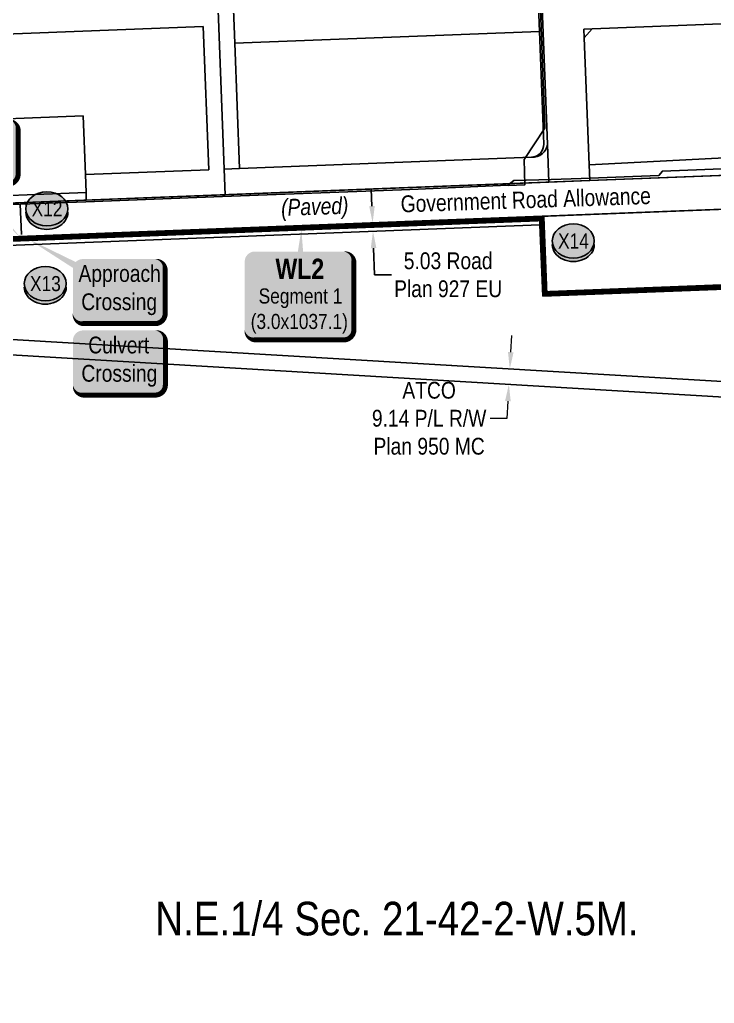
# Model space of a CAD drawing. Extents: x 683901 to 697439, y 5834844 to 5859401.
# Drawn here: x 687619 to 688032, y 5835332 to 5835918 of the extents above; entities that cross this region are included whole.
import ezdxf
from ezdxf.enums import TextEntityAlignment as Align

# ---------------------------------------------------------------- set-up
doc = ezdxf.new("R2010")
doc.units = 0
doc.header["$LTSCALE"] = 5
doc.header["$PDSIZE"] = 0.5
doc.layers.get('Defpoints').update_dxf_attribs({"color": 9})
for name, color, linetype in [('AS-POWER', 104, 'foc-POWER'), ('AS-POWER-T', 104, 'Continuous'), ('AS-TELEPHONE', 224, 'foc-TEL'), ('C-SYMBOL', 7, 'Continuous'), ('CG-NOTES', 7, 'Continuous'), ('F-RW', 190, 'Continuous'), ('L-ROAD-T', 7, 'Continuous'), ('L-SEC', 7, 'Continuous'), ('L-TITLEDB', 4, 'Continuous'), ('L-TITLEDB-T', 4, 'Continuous'), ('P-CROSSINGS', 250, 'Continuous')]:
    doc.layers.add(name, color=color, linetype=linetype)
doc.layers.add('F-RW-T', color=190, linetype='Continuous', lineweight=9)
doc.layers.add('T-TEXT', color=48, linetype='Continuous', lineweight=18)
doc.layers.add('P-PROPOSED-WL3', color=92, linetype='Continuous', true_color=0x00bd00)
doc.layers.add('P-PROPOSED-WL4', color=7, linetype='Continuous', true_color=0x5b5bc8)
doc.styles.add('175L', font='ARIALN.TTF', dxfattribs={"height": 20})
doc.styles.add('80', font='ARIALN.TTF', dxfattribs={"height": 10})
doc.styles.add('80CG', font='ARIALN.TTF', dxfattribs={"height": 10})
doc.styles.add('80L', font='ARIALN.TTF', dxfattribs={"height": 10})
doc.styles.add('80LS', font='ARIALNI.TTF', dxfattribs={"height": 10})
doc.styles.add('BOLD', font='ARIALNB.TTF')
doc.styles.add('Crossing', font='ARIALN.TTF', dxfattribs={"height": 10})
doc.styles.add('foc-LtypeFont', font='ARIALN.TTF', dxfattribs={"height": 7.35})
doc.linetypes.add('foc-POWER', pattern='A,6,-1,["P",foc-LtypeFont,S=0.2,R=0,X=-0.625,Y=-0.75],-1.24,4', length=12.24)
doc.linetypes.add('foc-TEL', pattern='A,2,-1,["T",foc-LtypeFont,S=0.2,R=0,X=-0.425,Y=-0.75],-1.24,8', length=12.24)
doc.linetypes.add('foc-TEL-NOLINE', pattern='A,0,-2,["T",foc-LtypeFont,S=0.2,R=0,X=-0.425,Y=-0.75],-10.24', length=12.24)
doc.dimstyles.new('Compass 5 000', dxfattribs={"dimscale": 5, "dimtxt": 9, "dimasz": 2, "dimexe": 0.2, "dimexo": 0.0625, "dimgap": 0.5, "dimtad": 0, "dimtih": 1, "dimtoh": 1, "dimzin": 0, "dimdsep": 46, "dimtxsty": '80CG', "dimcen": 0.1, "dimse1": 1, "dimse2": 1, "dimclrd": 256, "dimclrt": 256, "dimaunit": 1, "dimadec": 4, "dimazin": 0, "dimtfac": 0.06, "dimtofl": 0, "dimtmove": 0, "dimatfit": 1, "dimfxl": 0.2, "dimtolj": 1, "dimtzin": 0, "dimlwd": -1, "dimarcsym": 0})

# ---------------------------------------------------------------- blocks, each defined once
blk = doc.blocks.new('*U1040')
h = blk.add_hatch(color=59)
edge = h.paths.add_edge_path()
edge.add_line((-21.5, -20), (21.5, -20))
edge.add_arc((21.5, -14), 6, 270, 360)
edge.add_line((27.5, -14), (27.5, 12.5))
edge.add_arc((21.5, 12.5), 6, 0, 90)
edge.add_line((21.5, 18.5), (-21.5, 18.5))
edge.add_arc((-21.5, 12.5), 6, 90, 180)
edge.add_line((-27.5, 12.5), (-27.5, -14))
edge.add_arc((-21.5, -14), 6, 180, 270)
at = {"color": 1, "flags": 128}
blk.add_lwpolyline([(-54.74, 30.82, 0, 7.5, 0), (0, 0, 0, 0, 0)], format="xyseb", dxfattribs=at)
blk.add_lwpolyline([(-21.5, -20, 3, 3, 0), (21.5, -20, 3, 3, 0.414214), (27.5, -14, 3, 3, 0), (27.5, 12.5, 3, 0, 0.414214), (21.5, 18.5, 0, 0, 0), (-21.5, 18.5, 0, 0, 0.414214), (-27.5, 12.5, 0, 0, 0), (-27.5, -14, 0, 3, 0.414214)], format="xyseb", close=True, dxfattribs=at)
at = {"color": 1, "style": '80'}
blk.add_attdef('ENTER_TEXT_001', (-35.99, -5), '', height=10, dxfattribs=at)
blk = doc.blocks.new('*U1041')
h = blk.add_hatch(color=254)
edge = h.paths.add_edge_path()
edge.add_line((-21.5, -20), (21.5, -20))
edge.add_arc((21.5, -14), 6, 270, 360)
edge.add_line((27.5, -14), (27.5, 12.5))
edge.add_arc((21.5, 12.5), 6, 0, 90)
edge.add_line((21.5, 18.5), (-21.5, 18.5))
edge.add_arc((-21.5, 12.5), 6, 90, 180)
edge.add_line((-27.5, 12.5), (-27.5, -14))
edge.add_arc((-21.5, -14), 6, 180, 270)
at = {"color": 160, "flags": 128}
blk.add_lwpolyline([(-21.5, -20, 3, 3, 0), (21.5, -20, 3, 3, 0.414214), (27.5, -14, 3, 3, 0), (27.5, 12.5, 3, 0, 0.414214), (21.5, 18.5, 0, 0, 0), (-21.5, 18.5, 0, 0, 0.414214), (-27.5, 12.5, 0, 0, 0), (-27.5, -14, 0, 3, 0.414214)], format="xyseb", close=True, dxfattribs=at)
at = {"color": 160, "style": '80'}
blk.add_attdef('ENTER_TEXT_001', (-26.85, -4.92), '', height=10, dxfattribs=at)
blk = doc.blocks.new('*U1070')
h = blk.add_hatch(color=254)
edge = h.paths.add_edge_path()
edge.add_line((-26.5, -34.12), (26.5, -34.12))
edge.add_arc((26.5, -28.12), 6, 270, 360)
edge.add_line((32.5, -28.12), (32.5, 12.5))
edge.add_arc((26.5, 12.5), 6, 0, 90)
edge.add_line((26.5, 18.5), (-26.5, 18.5))
edge.add_arc((-26.5, 12.5), 6, 90, 180)
edge.add_line((-32.5, 12.5), (-32.5, -28.12))
edge.add_arc((-26.5, -28.12), 6, 180, 270)
at = {"layer": 'P-PROPOSED-WL4', "flags": 128}
blk.add_lwpolyline([(1.23, 31.68, 0, 7.5, 0), (0, 0, 0, 0, 0)], format="xyseb", dxfattribs=at)
blk.add_lwpolyline([(-26.5, -34.12, 3, 3, 0), (26.5, -34.12, 3, 3, 0.414214), (32.5, -28.12, 3, 3, 0), (32.5, 12.5, 3, 0, 0.414214), (26.5, 18.5, 0, 0, 0), (-26.5, 18.5, 0, 0, 0.414214), (-32.5, 12.5, 0, 0, 0), (-32.5, -28.12, 0, 3, 0.414214)], format="xyseb", close=True, dxfattribs=at)
at = {"layer": 'P-PROPOSED-WL4'}
for tag, p, height, style in [('TEMP_AREA_W1_001', (-9.21, 2.24), 12, 'BOLD'), ('ENTER_TEXT_001', (-30.66, -12.47), 9, '80')]:
    blk.add_attdef(tag, p, '', height=height, dxfattribs=dict(at, style=style))
blk = doc.blocks.new('*D1300')
at = {"layer": 'Defpoints', "color": 0, "transparency": 16777216}
for p in [(687812.5, 5835715.7), (687811.96, 5835706.54), (687909.87, 5835700.74)]:
    blk.add_point(p, dxfattribs=at)
at = {"layer": 'F-RW-T', "transparency": 16777216}
for p, q in [((687911.01, 5835719.88), (687911.6, 5835729.86)), ((687909.28, 5835690.76), (687908.67, 5835680.45)), ((687908.67, 5835680.45), (687898.67, 5835680.45))]:
    blk.add_line(p, q, dxfattribs=at)
for points in [[(687909.34, 5835719.97), (687912.67, 5835719.78), (687910.41, 5835709.89)], [(687907.62, 5835690.86), (687910.94, 5835690.66), (687909.87, 5835700.74)]]:
    blk.add_solid(points, dxfattribs=at)
at = {"layer": 'F-RW-T', "transparency": 16777216, "insert": (687862.38, 5835680.45), "char_height": 10, "attachment_point": 5, "style": '80CG'}
blk.add_mtext('\\A1;ATCO\\P9.14 P/L R/W\\PPlan 950 MC', dxfattribs=at)
blk = doc.blocks.new('*D1343')
at = {"layer": 'Defpoints', "color": 0, "transparency": 16777216}
for p in [(687826.13, 5835796.76), (687826.33, 5835791.72), (687828.95, 5835791.83)]:
    blk.add_point(p, dxfattribs=at)
at = {"layer": 'L-TITLEDB-T', "transparency": 16777216}
for p, q in [((687828.37, 5835806.86), (687827.98, 5835816.85)), ((687829.34, 5835781.83), (687829.96, 5835765.88)), ((687829.96, 5835765.88), (687839.96, 5835765.88))]:
    blk.add_line(p, q, dxfattribs=at)
for points in [[(687830.03, 5835806.92), (687826.7, 5835806.79), (687828.76, 5835796.86)], [(687831, 5835781.9), (687827.67, 5835781.77), (687828.95, 5835791.83)]]:
    blk.add_solid(points, dxfattribs=at)
at = {"layer": 'L-TITLEDB-T', "transparency": 16777216, "insert": (687873.71, 5835765.88), "char_height": 10, "attachment_point": 5, "style": '80CG'}
blk.add_mtext('\\A1;5.03 Road\\PPlan 927 EU', dxfattribs=at)
blk = doc.blocks.new('*U905')
h = blk.add_hatch(color=255)
edge = h.paths.add_edge_path()
edge.add_line((-39, -20), (39, -20))
edge.add_arc((39, -14), 6, 270, 360)
edge.add_line((45, -14), (45, 12.5))
edge.add_arc((39, 12.5), 6, 0, 90)
edge.add_line((39, 18.5), (-39, 18.5))
edge.add_arc((-39, 12.5), 6, 90, 180)
edge.add_line((-45, 12.5), (-45, -14))
edge.add_arc((-39, -14), 6, 180, 270)
at = {"color": 104, "flags": 128}
blk.add_lwpolyline([(-39, -20, 3, 3, 0), (39, -20, 3, 3, 0.414214), (45, -14, 3, 3, 0), (45, 12.5, 3, 0, 0.414214), (39, 18.5, 0, 0, 0), (-39, 18.5, 0, 0, 0.414214), (-45, 12.5, 0, 0, 0), (-45, -14, 0, 3, 0.414214)], format="xyseb", close=True, dxfattribs=at)
blk.add_lwpolyline([(46.9, -52.54, 0, 7.5, 0), (0, 0, 0, 0, 0)], format="xyseb", dxfattribs=at)
at = {"color": 104, "style": '80'}
blk.add_attdef('ENTER_TEXT_001', (-26.85, -4.92), '', height=10, dxfattribs=at)
blk = doc.blocks.new('xing2')
h = blk.add_hatch(color=50)
h.dxf.hatch_style = 1
edge = h.paths.add_edge_path()
edge.add_ellipse((0, 0), major_axis=(-12.5, 0), ratio=0.816297, start_angle=0, end_angle=360)
h = blk.add_hatch(color=250)
h.dxf.hatch_style = 1
edge = h.paths.add_edge_path()
edge.add_ellipse((0, -2.05), major_axis=(-12.5, 0), ratio=0.816297, start_angle=0, end_angle=180)
edge.add_line((12.5, -2.05), (12.5, 0))
edge.add_ellipse((0, 0), major_axis=(-12.5, 0), ratio=0.816297, start_angle=0, end_angle=180, ccw=False)
edge.add_line((-12.5, 0), (-12.5, -2.05))
at = {"color": 250}
blk.add_ellipse((0, 0), major_axis=(-12.5, 0), ratio=0.816297, dxfattribs=at)
blk.add_ellipse((0, -2.05), major_axis=(-12.5, 0), ratio=0.816297, start_param=0, end_param=3.141593, dxfattribs=at)
at = {"color": 250, "style": 'Crossing'}
blk.add_attdef('CROSSING', text='', height=9, dxfattribs=at).set_placement((0.09, 0.02), align=Align.MIDDLE_CENTER)
at = {"color": 250, "style": 'Crossing', "flags": 1}
for tag, p in [('OWNER', (0.09, -12.49)), ('DESCRIPTION', (0.09, -25.77)), ('LOCATION', (0.09, -39.3)), ('DWG_REF', (0.09, -52.84))]:
    blk.add_attdef(tag, text='', height=9, dxfattribs=at).set_placement(p, align=Align.MIDDLE_CENTER)

msp = doc.modelspace()

# ---------------------------------------------------------------- linework, layer by layer
at = {"layer": 'AS-POWER', "flags": 128}
for points in [[(687928.453, 5835930.044), (687931.111, 5835858.978)], [(687909.34, 5835819.219), (687912.752, 5835822.029), (687935.032, 5835822.652), (687952.96, 5835823.346), (687999.153, 5835825.142), (688001.241, 5835827.681), (688217.993, 5835836.118), (688238.214, 5835836.898), (688242.385, 5835837.058), (688255.463, 5835837.806), (688254.736, 5835856.865), (688263.379, 5835857.094)], [(687931.111, 5835858.978), (687931.28, 5835853.167), (687919.034, 5835834.672)], [(687919.034, 5835834.672), (687919.345, 5835819.444), (687909.421, 5835819.159)], [(687739.473, 5835812.473), (687845.946, 5835816.572)], [(687845.946, 5835816.572), (687855.944, 5835816.963)], [(687909.34, 5835819.219), (687855.944, 5835816.963)], [(687619.149, 5835807.942), (687658.121, 5835809.325), (687739.473, 5835812.473)], [(687500.179, 5835803.076), (687619.149, 5835807.942)], [(687618.934, 5835807.936), (687619.646, 5835789.935)]]:
    msp.add_lwpolyline(points, dxfattribs=at)
at = {"layer": 'AS-TELEPHONE', "linetype": 'foc-TEL-NOLINE', "flags": 128}
msp.add_lwpolyline([(687444.309, 5835782.003), (688246.32, 5835813.104), (689067.722, 5835845.255), (689167.624, 5835849.036)], dxfattribs=at)
at = {"layer": 'F-RW', "flags": 128}
for points in [[(687570.02, 5835730.082), (688181.207, 5835693.823)], [(687569.661, 5835720.905), (688175.242, 5835685.013)]]:
    msp.add_lwpolyline(points, dxfattribs=at)
at = {"layer": 'L-SEC', "flags": 128}
for points in [[(688245.533, 5835833.202), (687844.529, 5835817.651), (687443.526, 5835802.102)], [(687444.309, 5835782.003), (687845.315, 5835797.554), (688246.321, 5835813.103)]]:
    msp.add_lwpolyline(points, dxfattribs=at)
at = {"layer": 'L-TITLEDB', "flags": 128}
for points in [[(687916.865, 5836256.188), (687932.768, 5835843.785)], [(687923.378, 5836031.933), (687928.047, 5835910.867)], [(687746.63, 5835903.875), (687742.002, 5836024.965)], [(687740.358, 5835828.8), (687736.329, 5835934.313)], [(687959.529, 5835912.318), (688092.683, 5835917.537)], [(687727.947, 5835913.845), (687574.054, 5835907.86)], [(687731.218, 5835828.447), (687727.947, 5835913.845)], [(687746.63, 5835903.875), (687928.047, 5835910.867)], [(687928.047, 5835910.867), (687930.633, 5835843.807)], [(687954.532, 5835912.123), (687959.529, 5835912.318)], [(687954.725, 5835907.125), (687954.532, 5835912.123)], [(687959.529, 5835912.318), (687954.725, 5835907.125)], [(687749.496, 5835829.157), (687746.63, 5835903.875)], [(687957.642, 5835831.482), (687954.725, 5835907.125)], [(687575.955, 5835857.434), (687656.381, 5835860.565)], [(687657.732, 5835825.594), (687656.381, 5835860.565)], [(687932.768, 5835843.785), (687933.645, 5835821.049)], [(687749.496, 5835829.157), (687923.313, 5835835.9)], [(687957.642, 5835831.482), (688095.735, 5835838.56)], [(687657.732, 5835825.594), (687731.218, 5835828.447)], [(687740.358, 5835828.8), (687749.496, 5835829.157)], [(687740.942, 5835813.572), (687740.358, 5835828.8)], [(687957.642, 5835831.482), (687958.008, 5835821.991)], [(687958.008, 5835821.991), (688222.215, 5835832.276)], [(687658.13, 5835814.93), (687657.732, 5835825.594)], [(687933.645, 5835821.049), (687958.008, 5835821.991)], [(687740.942, 5835813.572), (687933.645, 5835821.049)], [(687577.676, 5835811.776), (687658.13, 5835814.93)], [(687577.852, 5835807.212), (687658.3, 5835810.361)], [(687658.3, 5835810.361), (687658.13, 5835814.93)], [(687658.3, 5835810.361), (687740.942, 5835813.572)], [(688156.391, 5835809.598), (687928.151, 5835800.706)], [(687928.151, 5835800.706), (687444.309, 5835782.004)], [(687928.151, 5835800.706), (687928.346, 5835795.681)], [(687928.346, 5835795.681), (687544.963, 5835780.812)], [(687928.346, 5835795.681), (687929.993, 5835753.22)], [(687929.993, 5835753.22), (688079.886, 5835759.041)]]:
    msp.add_lwpolyline(points, dxfattribs=at)
for points in [[(687923.313, 5835835.9, 0.4143202), (687930.633, 5835843.807)], [(687923.313, 5835835.9, 0.4102161), (687932.768, 5835843.785)]]:
    msp.add_lwpolyline(points, format="xyb", dxfattribs=at)
at = {"layer": 'P-PROPOSED-WL3', "const_width": 3, "flags": 128}
msp.add_lwpolyline([(687929.65, 5835800.764), (687931.434, 5835754.777), (688079.828, 5835760.539, -0.1560526), (688142.347, 5835743.198, -0.1488868), (688182.073, 5835695.555), (688257.944, 5835728.869), (688243.63, 5835762.665), (688225.315, 5835805.908), (688232.373, 5835809.102)], format="xyb", dxfattribs=at)
at = {"layer": 'P-PROPOSED-WL4', "const_width": 3, "flags": 128}
msp.add_lwpolyline([(687464.125, 5835229.537), (687442.868, 5835780.446), (687928.209, 5835799.207)], dxfattribs=at)

# ---------------------------------------------------------------- block references
at = {"layer": 'AS-POWER-T'}
ref = msp.add_blockref('*U905', (687572.737, 5835839.907), dxfattribs=dict(at, xscale=0.99969901, yscale=0.99969901, zscale=0.99969901))
ref.add_attrib('ENTER_TEXT_001', 'Fortis 1-Wire', (687539.739, 5835843.393), dxfattribs={"layer": '0', "color": 104, "height": 9.99699, "style": '80'})
ref.add_attrib('ENTER_TEXT_002', 'O/H Power Line', (687532.278, 5835826.554), dxfattribs={"layer": '0', "color": 104, "height": 9.99699, "style": '80'})
at = {"layer": 'CG-NOTES'}
ref = msp.add_blockref('*U1070', (687785.099, 5835761.284), dxfattribs=dict(at, xscale=0.99969901, yscale=0.99969901, zscale=0.99969901))
ref.add_attrib('TEMP_AREA_W1_001', 'WL2', (687770.918, 5835763.528), dxfattribs={"layer": 'P-PROPOSED-WL4', "height": 11.9964, "style": 'BOLD'})
ref.add_attrib('ENTER_TEXT_001', 'Segment 1', (687760.894, 5835748.812), dxfattribs={"layer": 'P-PROPOSED-WL4', "height": 8.9973, "style": '80'})
ref.add_attrib('ENTER_TEXT_002', '(3.0x1037.1)', (687756.165, 5835733.663), dxfattribs={"layer": 'P-PROPOSED-WL4', "height": 8.99729, "style": '80'})
ref = msp.add_blockref('*U1040', (687677.763, 5835756.826), dxfattribs=dict(at, xscale=0.999081924950458, yscale=0.999081924950458, zscale=0.999081924950458))
ref.add_attrib('ENTER_TEXT_001', 'Approach', (687653.661, 5835761.714), dxfattribs={"layer": '0', "color": 1, "height": 9.9908, "style": '80'})
ref.add_attrib('ENTER_TEXT_002', 'Crossing', (687655.307, 5835744.885), dxfattribs={"layer": '0', "color": 1, "height": 9.9908, "style": '80'})
ref = msp.add_blockref('*U1041', (687677.862, 5835714.316), dxfattribs=dict(at, xscale=1.000131017163248, yscale=1.000131017163248, zscale=1.000131017163248))
ref.add_attrib('ENTER_TEXT_001', 'Culvert', (687659.479, 5835719.12), dxfattribs={"layer": '0', "color": 160, "height": 10.0013, "style": '80'})
ref.add_attrib('ENTER_TEXT_002', 'Crossing', (687655.383, 5835702.273), dxfattribs={"layer": '0', "color": 160, "height": 10.0013, "style": '80'})
at = {"layer": 'P-CROSSINGS'}
for p, values in [((687634.836, 5835805.218), {'CROSSING': 'X12'}), ((687948.22, 5835786.064), {'CROSSING': 'X14'}), ((687633.871, 5835760.669), {'CROSSING': 'X13'})]:
    msp.add_blockref('xing2', p, dxfattribs=at).add_auto_attribs(values)

# ---------------------------------------------------------------- texts
at = {"layer": 'C-SYMBOL', "color": 3, "style": '175L'}
msp.add_text('N.E.1/4 Sec. 21-42-2-W.5M.', height=20, dxfattribs=at).set_placement((687843.24, 5835366.563), align=Align.BOTTOM_CENTER)
at = {"layer": 'L-ROAD-T', "style": '80L'}
msp.add_text('Government Road Allowance', height=10, rotation=1.950829, dxfattribs=at).set_placement((687919.887, 5835810.602), align=Align.MIDDLE_CENTER)
at = {"layer": 'T-TEXT', "style": '80LS'}
msp.add_text('(Paved)', height=10, rotation=1.950829, dxfattribs=at).set_placement((687794.291, 5835806.621), align=Align.MIDDLE_CENTER)

# ---------------------------------------------------------------- dimensions: what is measured, and where the dimension line sits
at = {"layer": 'F-RW-T'}
dim = msp.add_linear_dim(base=(687909.872, 5835700.741), p1=(687812.505, 5835715.696), p2=(687811.962, 5835706.544), angle=266.608121, text='ATCO\\P9.14 P/L R/W\\PPlan 950 MC', dimstyle='Compass 5 000', dxfattribs=at)
dim.commit()
dim.dimension.update_dxf_attribs({"geometry": '*D1300', "text_midpoint": (687862.384, 5835680.448), "dimtype": 161})
at = {"layer": 'L-TITLEDB-T'}
dim = msp.add_linear_dim(base=(687828.951, 5835791.826), p1=(687826.13, 5835796.762), p2=(687826.325, 5835791.724), angle=272.221027, text='5.03 Road\\PPlan 927 EU', dimstyle='Compass 5 000', dxfattribs=at)
dim.commit()
dim.dimension.update_dxf_attribs({"geometry": '*D1343', "text_midpoint": (687873.705, 5835765.878), "dimtype": 161})

doc.saveas('drawing.dxf')
